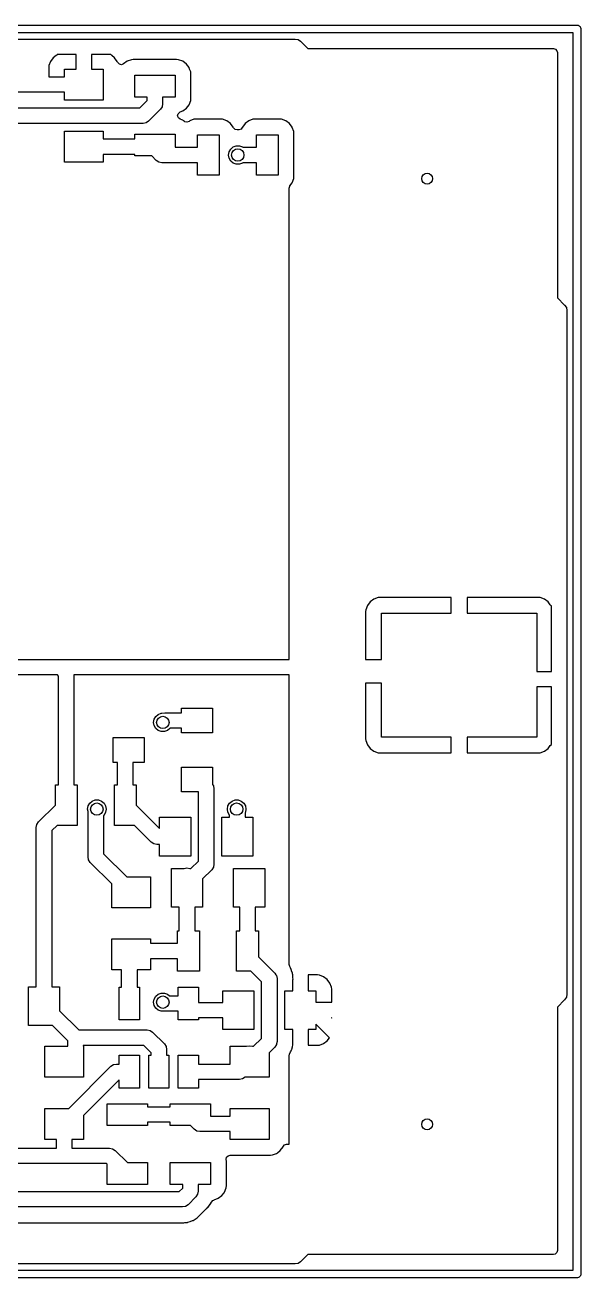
# Model space of a CAD drawing. Extents: x 1.61 to 4.79, y -2.79 to -1.21.
# Drawn here: x 4.09 to 4.795, y -2.795 to -1.205 of the extents above; entities that cross this region are included whole.
import ezdxf

# ---------------------------------------------------------------- set-up
doc = ezdxf.new("R2010")
doc.units = 0
doc.header["$MEASUREMENT"] = 0
doc.layers.add('BLACK', color=7, linetype='CONTINUOUS')

msp = doc.modelspace()

# ---------------------------------------------------------------- linework, layer by layer
at = {"layer": 'BLACK', "linetype": 'CONTINUOUS'}
for p, q in [((1.61, -1.2051), (4.79, -1.2051)), ((4.79, -1.2051), (4.7914, -1.2053)), ((4.7914, -1.2053), (4.7917, -1.2055)), ((4.7917, -1.2055), (4.792, -1.2055)), ((4.792, -1.2055), (4.7928, -1.2062)), ((4.7928, -1.2062), (4.7937, -1.2068)), ((4.7937, -1.2068), (4.7939, -1.2071)), ((4.7939, -1.2071), (4.7941, -1.2073)), ((4.7941, -1.2073), (4.7944, -1.2083)), ((4.7851, -1.2149), (1.6149, -1.2149)), ((3.84, -1.2228), (4.165, -1.2228)), ((4.165, -1.2228), (4.4326, -1.2228)), ((4.4326, -1.2228), (4.4364, -1.2235)), ((4.4364, -1.2235), (4.4396, -1.2257)), ((4.7851, -2.7851), (4.7851, -1.2149)), ((4.7944, -1.2083), (4.7949, -1.2093)), ((4.7949, -1.2093), (4.7948, -1.2097)), ((4.7948, -1.2097), (4.7949, -1.21)), ((4.7949, -1.21), (4.7949, -2.79)), ((4.4396, -1.2257), (4.4489, -1.2349)), ((4.4489, -1.2349), (4.7601, -1.2349)), ((4.7601, -1.2349), (4.7628, -1.2357)), ((4.7628, -1.2357), (4.7646, -1.2378)), ((4.7646, -1.2378), (4.7651, -1.2399)), ((4.7651, -1.2399), (4.7651, -1.5511)), ((4.1227, -1.2513), (4.1206, -1.2566)), ((4.1261, -1.2467), (4.1227, -1.2513)), ((4.1227, -1.2513), (4.1227, -1.2513)), ((4.1298, -1.2439), (4.1261, -1.2467)), ((4.1306, -1.2432), (4.1298, -1.2439)), ((4.1309, -1.2425), (4.1306, -1.2432)), ((4.1552, -1.2425), (4.1309, -1.2425)), ((4.1552, -1.2609), (4.1552, -1.2425)), ((4.1991, -1.2425), (4.1748, -1.2425)), ((4.1748, -1.2425), (4.1748, -1.2609)), ((4.2002, -1.2439), (4.1991, -1.2425)), ((4.2039, -1.2467), (4.2002, -1.2439)), ((4.2073, -1.2513), (4.2039, -1.2467)), ((4.2077, -1.2521), (4.2073, -1.2513)), ((4.2073, -1.2513), (4.2073, -1.2513)), ((4.208, -1.2528), (4.2077, -1.2521)), ((4.2099, -1.2548), (4.208, -1.2528)), ((4.2127, -1.2554), (4.2099, -1.2548)), ((4.2153, -1.2544), (4.2127, -1.2554)), ((4.2197, -1.2511), (4.2153, -1.2544)), ((4.2251, -1.2491), (4.2197, -1.2511)), ((4.2197, -1.2511), (4.2197, -1.2511)), ((4.2275, -1.2488), (4.2251, -1.2491)), ((4.2251, -1.2491), (4.2251, -1.2491)), ((4.2825, -1.2488), (4.2275, -1.2488)), ((4.2275, -1.2488), (4.2275, -1.2488)), ((4.2849, -1.2491), (4.2825, -1.2488)), ((4.2825, -1.2488), (4.2825, -1.2488)), ((4.2903, -1.2511), (4.2849, -1.2491)), ((4.2849, -1.2491), (4.2849, -1.2491)), ((4.2949, -1.2545), (4.2903, -1.2511)), ((4.2903, -1.2511), (4.2903, -1.2511)), ((4.2983, -1.2591), (4.2949, -1.2545)), ((4.1206, -1.2566), (4.1204, -1.259)), ((4.1204, -1.259), (4.1204, -1.2706)), ((4.1204, -1.2706), (4.1404, -1.2706)), ((4.1404, -1.2706), (4.1404, -1.2609)), ((4.1404, -1.2609), (4.1552, -1.2609)), ((4.1748, -1.2609), (4.1896, -1.2609)), ((4.1896, -1.2609), (4.1896, -1.3003)), ((4.2294, -1.2964), (4.2294, -1.2688)), ((4.2294, -1.2688), (4.2806, -1.2688)), ((4.2806, -1.2688), (4.2806, -1.2964)), ((4.299, -1.2609), (4.2983, -1.2591)), ((4.2983, -1.2591), (4.2983, -1.2591)), ((4.2983, -1.2591), (4.2983, -1.2591)), ((4.3004, -1.2645), (4.299, -1.2609)), ((4.3006, -1.2669), (4.3004, -1.2645)), ((4.3004, -1.2645), (4.3004, -1.2645)), ((4.3006, -1.2983), (4.3006, -1.2669)), ((4.3006, -1.2669), (4.3006, -1.2669)), ((4.1404, -1.2901), (3.9806, -1.2901)), ((4.1404, -1.3003), (4.1404, -1.2901)), ((4.1896, -1.3003), (4.1404, -1.3003)), ((4.2452, -1.2964), (4.2294, -1.2964)), ((4.2359, -1.3102), (4.2452, -1.3009)), ((4.2452, -1.3009), (4.2452, -1.2964)), ((4.2806, -1.2964), (4.2648, -1.2964)), ((4.2648, -1.2964), (4.2648, -1.305)), ((4.2983, -1.3061), (4.3004, -1.3007)), ((4.3004, -1.3007), (4.3006, -1.2983)), ((3.9398, -1.3102), (4.2359, -1.3102)), ((4.262, -1.312), (4.247, -1.327)), ((4.2641, -1.3088), (4.262, -1.312)), ((4.262, -1.312), (4.262, -1.312)), ((4.2648, -1.305), (4.2641, -1.3088)), ((4.2838, -1.3204), (4.2844, -1.3176)), ((4.2844, -1.3176), (4.2864, -1.3156)), ((4.2864, -1.3156), (4.287, -1.3154)), ((4.287, -1.3154), (4.2903, -1.3141)), ((4.2903, -1.3141), (4.2949, -1.3107)), ((4.2949, -1.3107), (4.2983, -1.3061)), ((4.24, -1.3298), (3.93, -1.3298)), ((4.2438, -1.3291), (4.24, -1.3298)), ((4.247, -1.327), (4.2438, -1.3291)), ((4.2848, -1.323), (4.2838, -1.3204)), ((4.287, -1.3246), (4.2848, -1.323)), ((4.2893, -1.3255), (4.287, -1.3246)), ((4.2903, -1.3259), (4.2893, -1.3255)), ((4.2913, -1.3267), (4.2903, -1.3259)), ((4.2923, -1.3273), (4.2913, -1.3267)), ((4.2929, -1.3277), (4.2923, -1.3273)), ((4.2956, -1.3283), (4.2929, -1.3277)), ((4.2982, -1.3273), (4.2956, -1.3283)), ((4.2991, -1.3267), (4.2982, -1.3273)), ((4.3045, -1.3246), (4.2991, -1.3267)), ((4.2991, -1.3267), (4.2991, -1.3267)), ((4.3069, -1.3244), (4.3045, -1.3246)), ((4.3045, -1.3246), (4.3045, -1.3246)), ((4.3383, -1.3244), (4.3069, -1.3244)), ((4.3069, -1.3244), (4.3069, -1.3244)), ((4.3407, -1.3246), (4.3383, -1.3244)), ((4.3383, -1.3244), (4.3383, -1.3244)), ((4.3461, -1.3267), (4.3407, -1.3246)), ((4.3407, -1.3246), (4.3407, -1.3246)), ((4.3507, -1.3301), (4.3461, -1.3267)), ((4.3461, -1.3267), (4.3461, -1.3267)), ((4.3541, -1.3347), (4.3507, -1.3301)), ((4.3542, -1.3348), (4.3541, -1.3347)), ((4.3541, -1.3347), (4.3541, -1.3347)), ((4.3546, -1.3357), (4.3542, -1.3348)), ((4.3657, -1.335), (4.3641, -1.3371)), ((4.3658, -1.3348), (4.3657, -1.3349)), ((4.3657, -1.3349), (4.3657, -1.335)), ((4.3657, -1.335), (4.3657, -1.335)), ((4.3659, -1.3347), (4.3658, -1.3348)), ((4.3693, -1.3301), (4.3659, -1.3347)), ((4.3739, -1.3267), (4.3693, -1.3301)), ((4.3793, -1.3246), (4.3739, -1.3267)), ((4.3739, -1.3267), (4.3739, -1.3267)), ((4.3817, -1.3244), (4.3793, -1.3246)), ((4.3793, -1.3246), (4.3793, -1.3246)), ((4.4131, -1.3244), (4.3817, -1.3244)), ((4.3817, -1.3244), (4.3817, -1.3244)), ((4.4155, -1.3246), (4.4131, -1.3244)), ((4.4131, -1.3244), (4.4131, -1.3244)), ((4.4209, -1.3267), (4.4155, -1.3246)), ((4.4155, -1.3246), (4.4155, -1.3246)), ((4.4255, -1.3301), (4.4209, -1.3267)), ((4.4209, -1.3267), (4.4209, -1.3267)), ((4.4289, -1.3347), (4.4255, -1.3301)), ((4.429, -1.335), (4.4289, -1.3347)), ((4.4289, -1.3347), (4.4289, -1.3347)), ((4.4289, -1.3347), (4.4289, -1.3347)), ((4.4309, -1.3401), (4.429, -1.335)), ((4.1404, -1.3791), (4.1404, -1.3397)), ((4.1404, -1.3397), (4.1896, -1.3397)), ((4.1896, -1.3397), (4.1896, -1.3495)), ((4.1896, -1.3495), (4.2294, -1.3495)), ((4.2294, -1.3495), (4.2294, -1.3436)), ((4.2294, -1.3436), (4.2806, -1.3436)), ((4.2806, -1.3436), (4.2806, -1.3602)), ((4.3088, -1.3602), (4.3088, -1.3444)), ((4.3088, -1.3444), (4.3364, -1.3444)), ((4.3364, -1.3444), (4.3364, -1.3956)), ((4.3566, -1.3376), (4.3546, -1.3357)), ((4.3594, -1.338), (4.3566, -1.3376)), ((4.36, -1.338), (4.3594, -1.338)), ((4.3606, -1.338), (4.36, -1.338)), ((4.36, -1.338), (4.36, -1.338)), ((4.3615, -1.3381), (4.3606, -1.338)), ((4.3641, -1.3371), (4.3615, -1.3381)), ((4.3836, -1.3602), (4.3836, -1.3444)), ((4.3836, -1.3444), (4.4112, -1.3444)), ((4.4112, -1.3444), (4.4112, -1.3956)), ((4.4312, -1.3425), (4.4309, -1.3401)), ((4.4309, -1.3401), (4.4309, -1.3401)), ((4.4312, -1.3975), (4.4312, -1.3425)), ((4.4312, -1.3425), (4.4312, -1.3425)), ((4.2806, -1.3602), (4.3088, -1.3602)), ((4.3482, -1.37), (4.3489, -1.366)), ((4.3489, -1.366), (4.351, -1.3624)), ((4.351, -1.3624), (4.3541, -1.3598)), ((4.3541, -1.3598), (4.3579, -1.3584)), ((4.3579, -1.3584), (4.3621, -1.3584)), ((4.3621, -1.3584), (4.3659, -1.3598)), ((4.3659, -1.3598), (4.3664, -1.3602)), ((4.3664, -1.3602), (4.3836, -1.3602)), ((4.1896, -1.3791), (4.1404, -1.3791)), ((4.2294, -1.3692), (4.1896, -1.3692)), ((4.1896, -1.3692), (4.1896, -1.3791)), ((4.2294, -1.3712), (4.2294, -1.3692)), ((4.2509, -1.3712), (4.2294, -1.3712)), ((4.2567, -1.377), (4.2509, -1.3712)), ((4.2598, -1.3791), (4.2567, -1.377)), ((4.2567, -1.377), (4.2567, -1.377)), ((4.2599, -1.3791), (4.2598, -1.3791)), ((4.2637, -1.3798), (4.2599, -1.3791)), ((4.3088, -1.3798), (4.2637, -1.3798)), ((4.2637, -1.3798), (4.2637, -1.3798)), ((4.3088, -1.3956), (4.3088, -1.3798)), ((4.3489, -1.374), (4.3482, -1.37)), ((4.351, -1.3776), (4.3489, -1.374)), ((4.3541, -1.3802), (4.351, -1.3776)), ((4.3579, -1.3816), (4.3541, -1.3802)), ((4.3621, -1.3816), (4.3579, -1.3816)), ((4.3659, -1.3802), (4.3621, -1.3816)), ((4.3664, -1.3798), (4.3659, -1.3802)), ((4.3836, -1.3798), (4.3664, -1.3798)), ((4.3836, -1.3956), (4.3836, -1.3798)), ((4.3364, -1.3956), (4.3088, -1.3956)), ((4.4112, -1.3956), (4.3836, -1.3956)), ((4.4309, -1.3999), (4.4312, -1.3975)), ((4.4312, -1.3975), (4.4312, -1.3975)), ((4.425, -1.4122), (4.4258, -1.4095)), ((4.425, -2.0102), (4.425, -1.4122)), ((4.4258, -1.4095), (4.426, -1.4092)), ((4.426, -1.4092), (4.4289, -1.4053)), ((4.4289, -1.4053), (4.4309, -1.3999)), ((4.4309, -1.3999), (4.4309, -1.3999)), ((4.7651, -1.5511), (4.7743, -1.5604)), ((4.7743, -1.5604), (4.7765, -1.5636)), ((4.7765, -1.5636), (4.7772, -1.5674)), ((4.7772, -1.5674), (4.7772, -2.035)), ((4.5278, -1.937), (4.5244, -1.9416)), ((4.5324, -1.9335), (4.5278, -1.937)), ((4.5378, -1.9315), (4.5324, -1.9335)), ((4.5324, -1.9335), (4.5324, -1.9335)), ((4.5402, -1.9313), (4.5378, -1.9315)), ((4.6306, -1.9313), (4.5402, -1.9313)), ((4.6306, -1.9513), (4.6306, -1.9313)), ((4.7409, -1.9313), (4.6506, -1.9313)), ((4.6506, -1.9313), (4.6506, -1.9513)), ((4.7433, -1.9315), (4.7409, -1.9313)), ((4.7487, -1.9335), (4.7433, -1.9315)), ((4.7533, -1.937), (4.7487, -1.9335)), ((4.7561, -1.9408), (4.7533, -1.937)), ((4.5224, -1.947), (4.5221, -1.9493)), ((4.5221, -1.9493), (4.5221, -2.0102)), ((4.5244, -1.9416), (4.5224, -1.947)), ((4.5244, -1.9416), (4.5244, -1.9416)), ((4.5421, -2.0102), (4.5421, -1.9513)), ((4.5421, -1.9513), (4.6306, -1.9513)), ((4.6506, -1.9513), (4.739, -1.9513)), ((4.739, -1.9513), (4.739, -2.0252)), ((4.7568, -1.9416), (4.7561, -1.9408)), ((4.7575, -1.9419), (4.7568, -1.9416)), ((4.7575, -2.0252), (4.7575, -1.9419)), ((3.82, -2.0102), (4.14, -2.0102)), ((4.14, -2.0102), (4.425, -2.0102)), ((4.5221, -2.0102), (4.5421, -2.0102)), ((4.1316, -2.0298), (3.8284, -2.0298)), ((4.1328, -2.0315), (4.1316, -2.0298)), ((4.1328, -2.1694), (4.1328, -2.0315)), ((4.425, -2.0298), (4.1524, -2.0298)), ((4.1524, -2.0298), (4.1524, -2.1694)), ((4.425, -2.04), (4.425, -2.0298)), ((4.739, -2.0252), (4.7575, -2.0252)), ((4.425, -2.3972), (4.425, -2.04)), ((4.5421, -2.04), (4.5221, -2.04)), ((4.5221, -2.04), (4.5221, -2.1107)), ((4.5421, -2.1087), (4.5421, -2.04)), ((4.739, -2.0448), (4.739, -2.1087)), ((4.7575, -2.0448), (4.739, -2.0448)), ((4.7575, -2.1182), (4.7575, -2.0448)), ((4.7772, -2.035), (4.7772, -2.435)), ((4.2539, -2.086), (4.256, -2.0824)), ((4.256, -2.0824), (4.2591, -2.0798)), ((4.2591, -2.0798), (4.2629, -2.0784)), ((4.2629, -2.0784), (4.2639, -2.0784)), ((4.2639, -2.0784), (4.2675, -2.0777)), ((4.2675, -2.0777), (4.2675, -2.0777)), ((4.2675, -2.0777), (4.2886, -2.0777)), ((4.2886, -2.0777), (4.2886, -2.0717)), ((4.2886, -2.0717), (4.328, -2.0717)), ((4.328, -2.0717), (4.328, -2.1033)), ((4.2532, -2.09), (4.2539, -2.086)), ((4.2539, -2.094), (4.2532, -2.09)), ((4.256, -2.0976), (4.2539, -2.094)), ((4.2591, -2.1002), (4.256, -2.0976)), ((4.274, -2.0976), (4.2709, -2.1002)), ((4.2742, -2.0973), (4.274, -2.0976)), ((4.2886, -2.0973), (4.2742, -2.0973)), ((4.2886, -2.1033), (4.2886, -2.0973)), ((4.202, -2.1408), (4.202, -2.1092)), ((4.202, -2.1092), (4.2414, -2.1092)), ((4.2414, -2.1092), (4.2414, -2.1408)), ((4.2629, -2.1016), (4.2591, -2.1002)), ((4.2671, -2.1016), (4.2629, -2.1016)), ((4.2709, -2.1002), (4.2671, -2.1016)), ((4.328, -2.1033), (4.2886, -2.1033)), ((4.5221, -2.1107), (4.5224, -2.113)), ((4.5224, -2.113), (4.5244, -2.1184)), ((4.6306, -2.1087), (4.5421, -2.1087)), ((4.6306, -2.1287), (4.6306, -2.1087)), ((4.739, -2.1087), (4.6506, -2.1087)), ((4.6506, -2.1087), (4.6506, -2.1287)), ((4.5244, -2.1184), (4.5244, -2.1184)), ((4.5244, -2.1184), (4.5278, -2.123)), ((4.5278, -2.123), (4.5324, -2.1265)), ((4.5324, -2.1265), (4.5378, -2.1285)), ((4.5378, -2.1285), (4.5402, -2.1287)), ((4.5402, -2.1287), (4.5402, -2.1287)), ((4.5402, -2.1287), (4.6306, -2.1287)), ((4.6506, -2.1287), (4.7409, -2.1287)), ((4.7409, -2.1287), (4.7433, -2.1285)), ((4.7409, -2.1287), (4.7409, -2.1287)), ((4.7433, -2.1285), (4.7487, -2.1265)), ((4.7487, -2.1265), (4.7533, -2.123)), ((4.7487, -2.1265), (4.7487, -2.1265)), ((4.7533, -2.123), (4.7561, -2.1192)), ((4.7561, -2.1192), (4.7575, -2.1182)), ((4.2076, -2.1408), (4.202, -2.1408)), ((4.2076, -2.1694), (4.2076, -2.1408)), ((4.2414, -2.1408), (4.2272, -2.1408)), ((4.2272, -2.1408), (4.2272, -2.1694)), ((4.2886, -2.1782), (4.2886, -2.1467)), ((4.2886, -2.1467), (4.328, -2.1467)), ((4.328, -2.1467), (4.328, -2.1688)), ((4.1288, -2.1949), (4.1288, -2.1694)), ((4.1288, -2.1694), (4.1328, -2.1694)), ((4.1524, -2.1694), (4.1564, -2.1694)), ((4.1564, -2.1694), (4.1564, -2.2206)), ((4.2036, -2.2206), (4.2036, -2.1694)), ((4.2036, -2.1694), (4.2076, -2.1694)), ((4.2272, -2.1694), (4.2312, -2.1694)), ((4.2312, -2.1694), (4.2312, -2.1949)), ((4.328, -2.1688), (4.3291, -2.1704)), ((4.3291, -2.1704), (4.3298, -2.1742)), ((4.3298, -2.1742), (4.3298, -2.27)), ((4.1703, -2.196), (4.1724, -2.1924)), ((4.1724, -2.1924), (4.1755, -2.1898)), ((4.1755, -2.1898), (4.1794, -2.1884)), ((4.1794, -2.1884), (4.1835, -2.1884)), ((4.1835, -2.1884), (4.1873, -2.1898)), ((4.1873, -2.1898), (4.1905, -2.1924)), ((4.1905, -2.1924), (4.1925, -2.196)), ((4.3101, -2.1782), (4.2886, -2.1782)), ((4.3102, -2.1783), (4.3101, -2.1782)), ((4.3102, -2.2659), (4.3102, -2.1783)), ((4.3475, -2.196), (4.3495, -2.1924)), ((4.3495, -2.1924), (4.3527, -2.1898)), ((4.3527, -2.1898), (4.3565, -2.1884)), ((4.3565, -2.1884), (4.3606, -2.1884)), ((4.3606, -2.1884), (4.3645, -2.1898)), ((4.3645, -2.1898), (4.3676, -2.1924)), ((4.3676, -2.1924), (4.3697, -2.196)), ((4.1074, -2.2163), (4.1288, -2.1949)), ((4.1696, -2.2), (4.1703, -2.196)), ((4.1702, -2.2031), (4.1696, -2.2)), ((4.1702, -2.2606), (4.1702, -2.2031)), ((4.1905, -2.2076), (4.1898, -2.2081)), ((4.1898, -2.2081), (4.1898, -2.2566)), ((4.1925, -2.204), (4.1905, -2.2076)), ((4.1925, -2.196), (4.1932, -2.2)), ((4.1932, -2.2), (4.1925, -2.204)), ((4.2312, -2.1949), (4.2609, -2.2246)), ((4.3468, -2.2), (4.3475, -2.196)), ((4.3475, -2.204), (4.3468, -2.2)), ((4.3495, -2.2076), (4.3475, -2.204)), ((4.3495, -2.2104), (4.3495, -2.2076)), ((4.3697, -2.204), (4.3692, -2.2049)), ((4.3692, -2.2049), (4.3692, -2.2104)), ((4.3697, -2.196), (4.3704, -2.2)), ((4.3704, -2.2), (4.3697, -2.204)), ((4.1045, -2.2232), (4.1053, -2.2195)), ((4.1045, -2.4254), (4.1045, -2.2232)), ((4.1053, -2.2195), (4.1074, -2.2163)), ((4.1309, -2.2206), (4.1242, -2.2273)), ((4.1564, -2.2206), (4.1309, -2.2206)), ((4.2291, -2.2206), (4.2036, -2.2206)), ((4.2504, -2.242), (4.2291, -2.2206)), ((4.2609, -2.2246), (4.2609, -2.2104)), ((4.2609, -2.2104), (4.3003, -2.2104)), ((4.3003, -2.2104), (4.3003, -2.2596)), ((4.3397, -2.2596), (4.3397, -2.2104)), ((4.3397, -2.2104), (4.3495, -2.2104)), ((4.3692, -2.2104), (4.3791, -2.2104)), ((4.3791, -2.2104), (4.3791, -2.2596)), ((4.1242, -2.2273), (4.1242, -2.4254)), ((4.1898, -2.2566), (4.2192, -2.2859)), ((4.2536, -2.2441), (4.2504, -2.242)), ((4.2574, -2.2448), (4.2536, -2.2441)), ((4.2609, -2.2448), (4.2574, -2.2448)), ((4.2609, -2.2596), (4.2609, -2.2448)), ((4.1709, -2.2644), (4.1702, -2.2606)), ((4.173, -2.2676), (4.1709, -2.2644)), ((4.2004, -2.2949), (4.173, -2.2676)), ((4.3003, -2.2596), (4.2609, -2.2596)), ((4.3007, -2.2754), (4.3102, -2.2659)), ((4.3298, -2.27), (4.3291, -2.2738)), ((4.3791, -2.2596), (4.3397, -2.2596)), ((4.2192, -2.2859), (4.2496, -2.2859)), ((4.2496, -2.2859), (4.2496, -2.3253)), ((4.2759, -2.3246), (4.2759, -2.2754)), ((4.2759, -2.2754), (4.2917, -2.2754)), ((4.2917, -2.2754), (4.2919, -2.2753)), ((4.2919, -2.2753), (4.2956, -2.2745)), ((4.2956, -2.2745), (4.2994, -2.2753)), ((4.2994, -2.2753), (4.2996, -2.2754)), ((4.2996, -2.2754), (4.3007, -2.2754)), ((4.327, -2.277), (4.3153, -2.2886)), ((4.3153, -2.2886), (4.3153, -2.3246)), ((4.3291, -2.2738), (4.327, -2.277)), ((4.3547, -2.3246), (4.3547, -2.2754)), ((4.3547, -2.2754), (4.3941, -2.2754)), ((4.3941, -2.2754), (4.3941, -2.3246)), ((4.2004, -2.3253), (4.2004, -2.2949)), ((4.2496, -2.3253), (4.2004, -2.3253)), ((4.2858, -2.3246), (4.2759, -2.3246)), ((4.2858, -2.3544), (4.2858, -2.3246)), ((4.3153, -2.3246), (4.3055, -2.3246)), ((4.3055, -2.3246), (4.3055, -2.3544)), ((4.3626, -2.3246), (4.3547, -2.3246)), ((4.3626, -2.3544), (4.3626, -2.3246)), ((4.3941, -2.3246), (4.3822, -2.3246)), ((4.3822, -2.3246), (4.3822, -2.3544)), ((4.2004, -2.4041), (4.2004, -2.3647)), ((4.2004, -2.3647), (4.2496, -2.3647)), ((4.2496, -2.3647), (4.2496, -2.3702)), ((4.2838, -2.3702), (4.2838, -2.3544)), ((4.2838, -2.3544), (4.2858, -2.3544)), ((4.3055, -2.3544), (4.3114, -2.3544)), ((4.3114, -2.3544), (4.3114, -2.4056)), ((4.3586, -2.4056), (4.3586, -2.3544)), ((4.3586, -2.3544), (4.3626, -2.3544)), ((4.3822, -2.3544), (4.3862, -2.3544)), ((4.3862, -2.3544), (4.3862, -2.3873)), ((4.2496, -2.3702), (4.2838, -2.3702)), ((4.2838, -2.3898), (4.2496, -2.3898)), ((4.2496, -2.3898), (4.2496, -2.4041)), ((4.2838, -2.4056), (4.2838, -2.3898)), ((4.3862, -2.3873), (4.407, -2.408)), ((4.4258, -2.3999), (4.425, -2.3972)), ((4.425, -2.3972), (4.425, -2.3972)), ((4.4269, -2.4015), (4.4258, -2.3999)), ((4.2128, -2.4041), (4.2004, -2.4041)), ((4.2128, -2.4258), (4.2128, -2.4041)), ((4.2496, -2.4041), (4.2324, -2.4041)), ((4.2324, -2.4041), (4.2324, -2.4258)), ((4.3114, -2.4056), (4.2838, -2.4056)), ((4.3767, -2.4056), (4.3586, -2.4056)), ((4.3902, -2.4191), (4.3767, -2.4056)), ((4.407, -2.408), (4.407, -2.408)), ((4.407, -2.408), (4.4084, -2.4102)), ((4.4084, -2.4102), (4.4091, -2.4112)), ((4.4091, -2.4112), (4.4098, -2.415)), ((4.4098, -2.415), (4.4098, -2.415)), ((4.4098, -2.415), (4.4098, -2.495)), ((4.427, -2.4018), (4.4269, -2.4015)), ((4.4271, -2.402), (4.427, -2.4018)), ((4.427, -2.4018), (4.427, -2.4018)), ((4.4272, -2.4023), (4.4271, -2.402)), ((4.4271, -2.402), (4.4271, -2.402)), ((4.4281, -2.4048), (4.4272, -2.4023)), ((4.4272, -2.4023), (4.4272, -2.4023)), ((4.4282, -2.4052), (4.4281, -2.4048)), ((4.4293, -2.4081), (4.4282, -2.4052)), ((4.4293, -2.4083), (4.4293, -2.4081)), ((4.4294, -2.4086), (4.4293, -2.4083)), ((4.4293, -2.4083), (4.4293, -2.4083)), ((4.4294, -2.4089), (4.4294, -2.4086)), ((4.4294, -2.4086), (4.4294, -2.4086)), ((4.4296, -2.4104), (4.4294, -2.4089)), ((4.4294, -2.4089), (4.4294, -2.4089)), ((4.4297, -2.412), (4.4296, -2.4104)), ((4.4299, -2.4133), (4.4297, -2.412)), ((4.4297, -2.412), (4.4297, -2.412)), ((4.4299, -2.4136), (4.4299, -2.4133)), ((4.4299, -2.4138), (4.4299, -2.4136)), ((4.4299, -2.4141), (4.4299, -2.4138)), ((4.4301, -2.4159), (4.4299, -2.4141)), ((4.4299, -2.4168), (4.43, -2.4161)), ((4.43, -2.4161), (4.4301, -2.4159)), ((4.461, -2.4104), (4.4494, -2.4104)), ((4.4494, -2.4104), (4.4494, -2.4304)), ((4.4634, -2.4106), (4.461, -2.4104)), ((4.4687, -2.4127), (4.4634, -2.4106)), ((4.4733, -2.4161), (4.4687, -2.4127)), ((4.4768, -2.4207), (4.4733, -2.4161)), ((4.0947, -2.4746), (4.0947, -2.4254)), ((4.0947, -2.4254), (4.1045, -2.4254)), ((4.1242, -2.4254), (4.1341, -2.4254)), ((4.1341, -2.4254), (4.1341, -2.4558)), ((4.2098, -2.4676), (4.2098, -2.4258)), ((4.2098, -2.4258), (4.2128, -2.4258)), ((4.2324, -2.4258), (4.2354, -2.4258)), ((4.2354, -2.4258), (4.2354, -2.4676)), ((4.2846, -2.4369), (4.2846, -2.4258)), ((4.2846, -2.4258), (4.3102, -2.4258)), ((4.3102, -2.4258), (4.3102, -2.4452)), ((4.3409, -2.4452), (4.3409, -2.4304)), ((4.3409, -2.4304), (4.3803, -2.4304)), ((4.3803, -2.4304), (4.3803, -2.4796)), ((4.3902, -2.4909), (4.3902, -2.4191)), ((4.4197, -2.4796), (4.4197, -2.4304)), ((4.4197, -2.4304), (4.4299, -2.4304)), ((4.4299, -2.4175), (4.4299, -2.4168)), ((4.4299, -2.4304), (4.4299, -2.4175)), ((4.4494, -2.4304), (4.4591, -2.4304)), ((4.4591, -2.4304), (4.4591, -2.445)), ((4.4788, -2.4261), (4.4768, -2.4207)), ((4.4768, -2.4207), (4.4768, -2.4207)), ((4.4791, -2.4285), (4.4788, -2.4261)), ((4.4791, -2.445), (4.4791, -2.4285)), ((4.4791, -2.4285), (4.4791, -2.4285)), ((4.2532, -2.445), (4.2539, -2.441)), ((4.2539, -2.449), (4.2532, -2.445)), ((4.2539, -2.441), (4.256, -2.4374)), ((4.256, -2.4374), (4.2591, -2.4348)), ((4.2591, -2.4348), (4.2629, -2.4334)), ((4.2629, -2.4334), (4.2671, -2.4334)), ((4.2671, -2.4334), (4.2709, -2.4348)), ((4.2709, -2.4348), (4.2734, -2.4369)), ((4.2734, -2.4369), (4.2846, -2.4369)), ((4.3102, -2.4452), (4.3409, -2.4452)), ((4.4591, -2.445), (4.4791, -2.445)), ((4.7743, -2.442), (4.7651, -2.4512)), ((4.7765, -2.4388), (4.7743, -2.442)), ((4.7772, -2.435), (4.7765, -2.4388)), ((4.1341, -2.4558), (4.1584, -2.4802)), ((4.256, -2.4526), (4.2539, -2.449)), ((4.2591, -2.4552), (4.256, -2.4526)), ((4.2629, -2.4566), (4.2591, -2.4552)), ((4.2671, -2.4566), (4.2629, -2.4566)), ((4.2673, -2.4565), (4.2671, -2.4566)), ((4.2846, -2.4565), (4.2673, -2.4565)), ((4.2846, -2.4676), (4.2846, -2.4565)), ((4.7651, -2.4512), (4.7651, -2.7601)), ((4.1251, -2.4746), (4.0947, -2.4746)), ((4.1445, -2.4941), (4.1251, -2.4746)), ((4.2354, -2.4676), (4.2098, -2.4676)), ((4.3102, -2.4676), (4.2846, -2.4676)), ((4.3409, -2.4648), (4.3102, -2.4648)), ((4.3102, -2.4648), (4.3102, -2.4676)), ((4.3409, -2.4796), (4.3409, -2.4648)), ((4.3803, -2.4796), (4.3409, -2.4796)), ((4.4299, -2.4796), (4.4197, -2.4796)), ((4.4299, -2.4946), (4.4299, -2.4796)), ((4.4591, -2.4796), (4.4494, -2.4796)), ((4.4494, -2.4796), (4.4494, -2.4996)), ((4.4762, -2.4901), (4.4591, -2.473)), ((4.4591, -2.473), (4.4591, -2.4796)), ((4.4791, -2.465), (4.4789, -2.465)), ((4.4789, -2.465), (4.4791, -2.4651)), ((4.4791, -2.4651), (4.4791, -2.465)), ((4.1445, -2.5009), (4.1445, -2.4941)), ((4.1584, -2.4802), (4.245, -2.4802)), ((4.245, -2.4802), (4.2488, -2.4809)), ((4.2488, -2.4809), (4.252, -2.483)), ((4.252, -2.483), (4.267, -2.498)), ((4.3801, -2.5009), (4.3902, -2.4909)), ((4.4098, -2.495), (4.4093, -2.4979)), ((4.4098, -2.495), (4.4098, -2.495)), ((4.43, -2.4976), (4.4299, -2.4946)), ((4.4687, -2.4973), (4.4733, -2.4939)), ((4.4733, -2.4939), (4.4762, -2.4901)), ((4.1154, -2.5403), (4.1154, -2.5009)), ((4.1154, -2.5009), (4.1445, -2.5009)), ((4.2409, -2.4998), (4.1642, -2.4998)), ((4.1642, -2.4998), (4.1642, -2.5009)), ((4.1642, -2.5009), (4.1646, -2.5009)), ((4.1646, -2.5009), (4.1646, -2.5403)), ((4.2502, -2.5091), (4.2409, -2.4998)), ((4.2502, -2.5124), (4.2502, -2.5091)), ((4.267, -2.498), (4.267, -2.498)), ((4.267, -2.498), (4.2691, -2.5012)), ((4.2691, -2.5012), (4.2698, -2.505)), ((4.2698, -2.505), (4.2698, -2.5124)), ((4.3504, -2.5235), (4.3504, -2.5009)), ((4.3504, -2.5009), (4.3712, -2.5009)), ((4.3712, -2.5009), (4.375, -2.5002)), ((4.3712, -2.5009), (4.3712, -2.5009)), ((4.375, -2.5002), (4.3788, -2.5009)), ((4.3788, -2.5009), (4.3788, -2.5009)), ((4.3788, -2.5009), (4.3801, -2.5009)), ((4.407, -2.502), (4.3996, -2.5093)), ((4.3996, -2.5093), (4.3996, -2.5403)), ((4.4091, -2.4988), (4.407, -2.502)), ((4.407, -2.502), (4.407, -2.502)), ((4.4093, -2.4979), (4.4091, -2.4988)), ((4.425, -2.5131), (4.4256, -2.5111)), ((4.4255, -2.511), (4.4269, -2.508)), ((4.4256, -2.5111), (4.4255, -2.511)), ((4.4269, -2.508), (4.4275, -2.5068)), ((4.4275, -2.5068), (4.4283, -2.5053)), ((4.4283, -2.5053), (4.4284, -2.505)), ((4.4283, -2.5053), (4.4283, -2.5053)), ((4.4284, -2.5047), (4.4285, -2.5045)), ((4.4284, -2.505), (4.4285, -2.5047)), ((4.4285, -2.5047), (4.4284, -2.5047)), ((4.4284, -2.505), (4.4284, -2.505)), ((4.4285, -2.5045), (4.4292, -2.5015)), ((4.4292, -2.5015), (4.4297, -2.499)), ((4.4297, -2.499), (4.4299, -2.4985)), ((4.4299, -2.4979), (4.43, -2.4976)), ((4.4299, -2.4982), (4.4299, -2.4979)), ((4.4299, -2.4979), (4.4299, -2.4979)), ((4.4299, -2.4985), (4.4299, -2.4982)), ((4.4299, -2.4982), (4.4299, -2.4982)), ((4.4299, -2.4985), (4.4299, -2.4985)), ((4.43, -2.4976), (4.43, -2.4976)), ((4.4494, -2.4996), (4.461, -2.4996)), ((4.461, -2.4996), (4.4634, -2.4994)), ((4.461, -2.4996), (4.461, -2.4996)), ((4.4634, -2.4994), (4.4687, -2.4973)), ((4.4687, -2.4973), (4.4687, -2.4973)), ((4.1458, -2.5797), (4.1991, -2.5263)), ((4.1991, -2.5263), (4.2023, -2.5242)), ((4.1991, -2.5263), (4.1991, -2.5263)), ((4.2023, -2.5242), (4.2061, -2.5235)), ((4.2061, -2.5235), (4.2098, -2.5235)), ((4.2098, -2.5235), (4.2098, -2.5124)), ((4.2098, -2.5124), (4.2354, -2.5124)), ((4.2354, -2.5124), (4.2354, -2.5542)), ((4.2472, -2.5542), (4.2472, -2.5124)), ((4.2472, -2.5124), (4.2502, -2.5124)), ((4.2698, -2.5124), (4.2728, -2.5124)), ((4.2728, -2.5124), (4.2728, -2.5542)), ((4.2846, -2.5542), (4.2846, -2.5124)), ((4.2846, -2.5124), (4.3102, -2.5124)), ((4.3102, -2.5124), (4.3102, -2.5235)), ((4.3102, -2.5235), (4.3504, -2.5235)), ((4.425, -2.625), (4.425, -2.5131)), ((4.1646, -2.5403), (4.1154, -2.5403)), ((4.2098, -2.5435), (4.1646, -2.5887)), ((4.2098, -2.5542), (4.2098, -2.5435)), ((4.3623, -2.5431), (4.3102, -2.5431)), ((4.3102, -2.5431), (4.3102, -2.5542)), ((4.3661, -2.5424), (4.3623, -2.5431)), ((4.3692, -2.5403), (4.3661, -2.5424)), ((4.3996, -2.5403), (4.3692, -2.5403)), ((4.2354, -2.5542), (4.2098, -2.5542)), ((4.2728, -2.5542), (4.2472, -2.5542)), ((4.3102, -2.5542), (4.2846, -2.5542)), ((4.1944, -2.6014), (4.1944, -2.5738)), ((4.1944, -2.5738), (4.2456, -2.5738)), ((4.2456, -2.5738), (4.2456, -2.5778)), ((4.2744, -2.5778), (4.2744, -2.5738)), ((4.2744, -2.5738), (4.3256, -2.5738)), ((4.3256, -2.5738), (4.3256, -2.5895)), ((4.1154, -2.6191), (4.1154, -2.5797)), ((4.1154, -2.5797), (4.1458, -2.5797)), ((4.1646, -2.5887), (4.1646, -2.6191)), ((4.2456, -2.5778), (4.2744, -2.5778)), ((4.3256, -2.5895), (4.3504, -2.5895)), ((4.3504, -2.5895), (4.3504, -2.5797)), ((4.3504, -2.5797), (4.3996, -2.5797)), ((4.3996, -2.5797), (4.3996, -2.6191)), ((4.2456, -2.6014), (4.1944, -2.6014)), ((4.2744, -2.5974), (4.2456, -2.5974)), ((4.2456, -2.5974), (4.2456, -2.6014)), ((4.2744, -2.6014), (4.2744, -2.5974)), ((4.2999, -2.6014), (4.2744, -2.6014)), ((4.3048, -2.6063), (4.2999, -2.6014)), ((4.308, -2.6085), (4.3048, -2.6063)), ((4.1302, -2.6191), (4.1154, -2.6191)), ((4.1302, -2.6302), (4.1302, -2.6191)), ((4.1646, -2.6191), (4.1498, -2.6191)), ((4.1498, -2.6191), (4.1498, -2.6302)), ((4.3118, -2.6092), (4.308, -2.6085)), ((4.3504, -2.6092), (4.3118, -2.6092)), ((4.3118, -2.6092), (4.3118, -2.6092)), ((4.3504, -2.6191), (4.3504, -2.6092)), ((4.3996, -2.6191), (4.3504, -2.6191)), ((4.0241, -2.6302), (4.1302, -2.6302)), ((4.1498, -2.6302), (4.1976, -2.6302)), ((4.1976, -2.6302), (4.2014, -2.6309)), ((4.2014, -2.6309), (4.2046, -2.633)), ((4.2046, -2.633), (4.2201, -2.6486)), ((4.3478, -2.6398), (4.3503, -2.6391)), ((4.3503, -2.6391), (4.4015, -2.6391)), ((4.4015, -2.6391), (4.4039, -2.6388)), ((4.4015, -2.6391), (4.4015, -2.6391)), ((4.4015, -2.6391), (4.4015, -2.6391)), ((4.4015, -2.6391), (4.4015, -2.6391)), ((4.4039, -2.6388), (4.4093, -2.6368)), ((4.4039, -2.6388), (4.4039, -2.6388)), ((4.4039, -2.6388), (4.4039, -2.6388)), ((4.4093, -2.6368), (4.4103, -2.636)), ((4.4103, -2.636), (4.4139, -2.6334)), ((4.4139, -2.6334), (4.4174, -2.6287)), ((4.4174, -2.6287), (4.4176, -2.6282)), ((4.4174, -2.6287), (4.4174, -2.6287)), ((4.4174, -2.6287), (4.4174, -2.6287)), ((4.4176, -2.6282), (4.4192, -2.626)), ((4.4192, -2.626), (4.4219, -2.625)), ((4.4219, -2.625), (4.4223, -2.625)), ((4.4223, -2.625), (4.425, -2.625)), ((4.425, -2.625), (4.425, -2.625)), ((4.14, -2.6498), (4.02, -2.6498)), ((4.1935, -2.6498), (4.14, -2.6498)), ((4.1944, -2.6507), (4.1935, -2.6498)), ((4.1944, -2.6762), (4.1944, -2.6507)), ((4.2201, -2.6486), (4.2456, -2.6486)), ((4.2456, -2.6486), (4.2456, -2.6762)), ((4.2744, -2.6762), (4.2744, -2.6486)), ((4.2744, -2.6486), (4.3256, -2.6486)), ((4.3256, -2.6486), (4.3256, -2.6762)), ((4.3454, -2.6446), (4.3459, -2.6418)), ((4.3456, -2.6467), (4.3454, -2.6446)), ((4.3456, -2.6781), (4.3456, -2.6467)), ((4.3456, -2.6467), (4.3456, -2.6467)), ((4.3459, -2.6418), (4.3478, -2.6398)), ((3.9848, -2.6852), (4.2859, -2.6852)), ((4.2456, -2.6762), (4.1944, -2.6762)), ((4.2902, -2.6762), (4.2744, -2.6762)), ((4.2859, -2.6852), (4.2902, -2.6809)), ((4.2902, -2.6809), (4.2902, -2.6762)), ((4.3098, -2.685), (4.3091, -2.6888)), ((4.3256, -2.6762), (4.3098, -2.6762)), ((4.3098, -2.6762), (4.3098, -2.685)), ((4.3426, -2.6869), (4.3433, -2.6859)), ((4.3433, -2.6859), (4.3454, -2.6805)), ((4.3433, -2.6859), (4.3433, -2.6859)), ((4.3433, -2.6859), (4.3433, -2.6859)), ((4.3454, -2.6803), (4.3456, -2.6781)), ((4.3454, -2.6805), (4.3454, -2.6803)), ((4.3456, -2.6781), (4.3456, -2.6781)), ((4.297, -2.702), (4.2938, -2.7041)), ((4.307, -2.692), (4.297, -2.702)), ((4.3091, -2.6888), (4.307, -2.692)), ((4.3232, -2.7039), (4.3251, -2.7015)), ((4.3251, -2.7015), (4.3253, -2.7013)), ((4.3251, -2.7015), (4.3251, -2.7015)), ((4.3253, -2.7013), (4.3254, -2.701)), ((4.3253, -2.7013), (4.3253, -2.7013)), ((4.3254, -2.701), (4.3256, -2.7008)), ((4.3254, -2.701), (4.3254, -2.701)), ((4.3256, -2.7008), (4.3266, -2.6987)), ((4.3256, -2.7008), (4.3256, -2.7008)), ((4.3256, -2.7008), (4.3256, -2.7008)), ((4.3266, -2.6987), (4.3284, -2.6966)), ((4.3284, -2.6966), (4.3296, -2.6961)), ((4.3296, -2.6961), (4.3299, -2.6959)), ((4.3296, -2.6961), (4.3296, -2.6961)), ((4.3299, -2.6959), (4.3353, -2.6939)), ((4.3299, -2.6959), (4.3299, -2.6959)), ((4.3353, -2.6939), (4.3399, -2.6905)), ((4.3399, -2.6905), (4.3426, -2.6869)), ((4.29, -2.7048), (3.975, -2.7048)), ((4.2938, -2.7041), (4.29, -2.7048)), ((4.306, -2.7202), (4.3086, -2.7186)), ((4.3086, -2.7186), (4.3089, -2.7184)), ((4.3086, -2.7186), (4.3086, -2.7186)), ((4.3089, -2.7184), (4.3091, -2.7182)), ((4.3089, -2.7184), (4.3089, -2.7184)), ((4.3091, -2.7182), (4.3093, -2.718)), ((4.3091, -2.7182), (4.3091, -2.7182)), ((4.3093, -2.718), (4.3114, -2.7158)), ((4.3093, -2.718), (4.3093, -2.718)), ((4.3114, -2.7158), (4.3193, -2.7079)), ((4.3193, -2.7079), (4.3199, -2.7074)), ((4.3199, -2.7074), (4.3206, -2.7069)), ((4.3206, -2.7069), (4.322, -2.7053)), ((4.322, -2.7053), (4.3221, -2.7051)), ((4.3221, -2.7051), (4.3223, -2.7049)), ((4.3223, -2.7049), (4.3232, -2.7039)), ((3.978, -2.7249), (4.2875, -2.7249)), ((4.2875, -2.7249), (4.2882, -2.7249)), ((4.2882, -2.7249), (4.2883, -2.7249)), ((4.2883, -2.7249), (4.2891, -2.7251)), ((4.2891, -2.7251), (4.2904, -2.7249)), ((4.2904, -2.7249), (4.2912, -2.7249)), ((4.2912, -2.7249), (4.2914, -2.7249)), ((4.2914, -2.7249), (4.2917, -2.7249)), ((4.2917, -2.7249), (4.2928, -2.7247)), ((4.2917, -2.7249), (4.2917, -2.7249)), ((4.2928, -2.7247), (4.293, -2.7247)), ((4.293, -2.7247), (4.2933, -2.7247)), ((4.2933, -2.7247), (4.2961, -2.7244)), ((4.2961, -2.7244), (4.2961, -2.7244)), ((4.2961, -2.7244), (4.2964, -2.7244)), ((4.2964, -2.7244), (4.2967, -2.7243)), ((4.2964, -2.7244), (4.2964, -2.7244)), ((4.2967, -2.7243), (4.2967, -2.7243)), ((4.2967, -2.7243), (4.2969, -2.7243)), ((4.2969, -2.7243), (4.2998, -2.7232)), ((4.2969, -2.7243), (4.2969, -2.7243)), ((4.2998, -2.7232), (4.3027, -2.7222)), ((4.3027, -2.7222), (4.303, -2.7221)), ((4.3027, -2.7222), (4.3027, -2.7222)), ((4.303, -2.7221), (4.3032, -2.722)), ((4.303, -2.7221), (4.303, -2.7221)), ((4.3032, -2.722), (4.3035, -2.7219)), ((4.3032, -2.722), (4.3032, -2.722)), ((4.3035, -2.7219), (4.306, -2.7202)), ((4.3035, -2.7219), (4.3035, -2.7219)), ((4.4489, -2.7651), (4.4396, -2.7743)), ((4.7601, -2.7651), (4.4489, -2.7651)), ((4.7622, -2.7646), (4.7601, -2.7651)), ((4.7643, -2.7628), (4.7622, -2.7646)), ((4.7651, -2.7601), (4.7643, -2.7628)), ((4.4326, -2.7772), (2.24, -2.7772)), ((4.4364, -2.7765), (4.4326, -2.7772)), ((4.4396, -2.7743), (4.4364, -2.7765)), ((4.79, -2.7949), (1.61, -2.7949)), ((1.6149, -2.7851), (4.7851, -2.7851)), ((4.7903, -2.7948), (4.79, -2.7949)), ((4.7907, -2.7949), (4.7903, -2.7948)), ((4.7917, -2.7944), (4.7907, -2.7949)), ((4.7927, -2.7941), (4.7917, -2.7944)), ((4.7929, -2.7939), (4.7927, -2.7941)), ((4.7932, -2.7937), (4.7929, -2.7939)), ((4.7938, -2.7928), (4.7932, -2.7937)), ((4.7945, -2.792), (4.7938, -2.7928)), ((4.7947, -2.7914), (4.7945, -2.7917)), ((4.7945, -2.7917), (4.7945, -2.792)), ((4.7949, -2.79), (4.7947, -2.7914))]:
    msp.add_line(p, q, dxfattribs=at)
at = {"layer": 'BLACK'}
for centre, radius in [((4.36, -1.37), 0.00787), ((4.6, -1.4), 0.00689), ((4.265, -2.09), 0.00787), ((4.1814, -2.2), 0.00787), ((4.3586, -2.2), 0.00787), ((4.265, -2.445), 0.00787), ((4.6, -2.6), 0.00689)]:
    msp.add_circle(centre, radius, dxfattribs=at)

doc.saveas('drawing.dxf')
